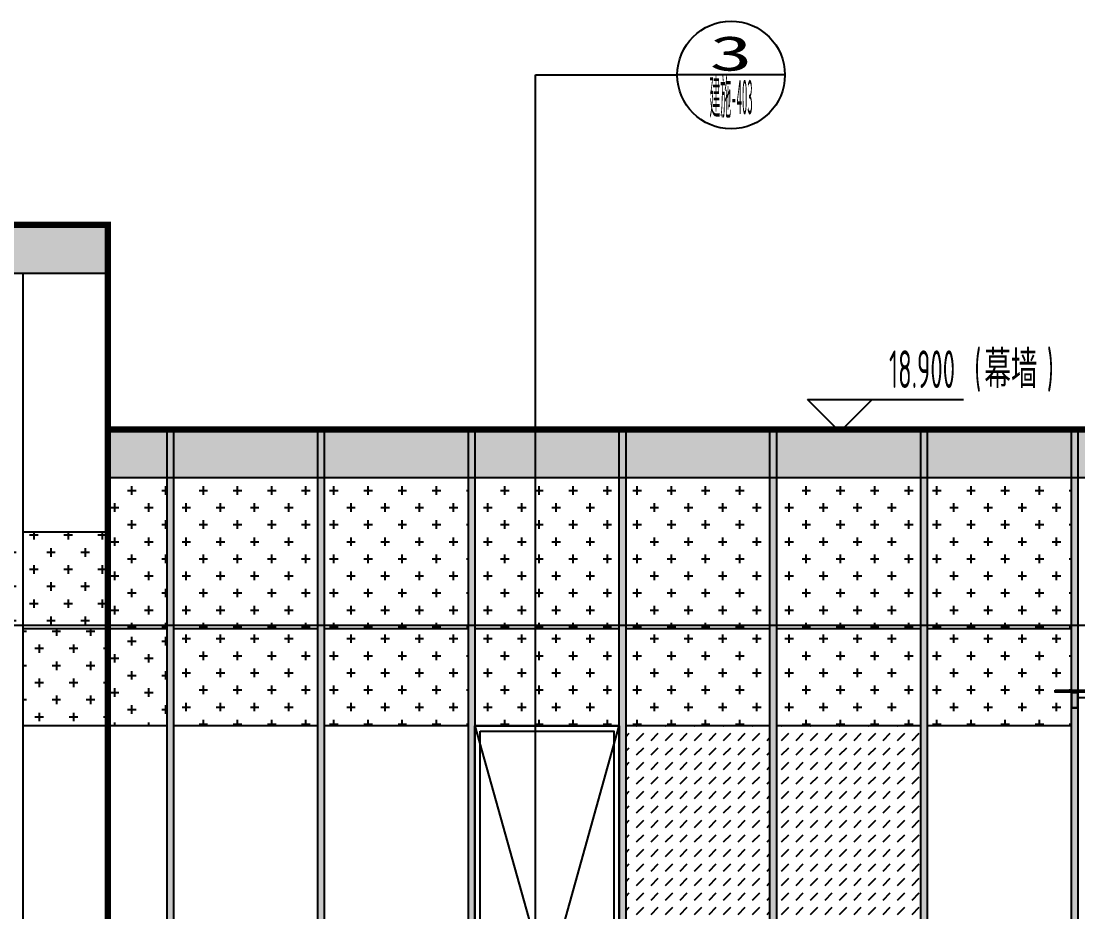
# Model space of a CAD drawing. Extents: x -863035 to 270371, y -8918 to 240488.
# Drawn here: x -353077 to -343263, y 45298 to 53568 of the extents above; entities that cross this region are included whole.
import ezdxf
from ezdxf.enums import TextEntityAlignment as Align

# ---------------------------------------------------------------- set-up
doc = ezdxf.new("R2010")
doc.units = 0
doc.header["$LTSCALE"] = 1000
doc.header["$MEASUREMENT"] = 0
doc.linetypes.add('109-34 轴网$0$L1$0$$AUDIT_BAD_LTYPE1', pattern=[0])
for name, color, linetype in [('01-标注_标高', 200, 'Continuous'), ('01-标注_符号', 200, 'Continuous'), ('02-TEXT_标注', 130, 'Continuous'), ('05-填充_156', 156, 'Continuous'), ('05-填充_18', 18, 'Continuous'), ('A-C_窗', 140, 'Continuous'), ('D_玻璃', 152, 'Continuous'), ('D_铝板', 181, 'Continuous'), ('E-立面', 255, 'Continuous'), ('E-立面轮廓', 241, 'Continuous')]:
    doc.layers.add(name, color=color, linetype=linetype)
doc.layers.add('04-不打印_辅助线', color=165, linetype='Continuous', plot=False)
doc.styles.add('_TCH_DIM', font='ROS1', dxfattribs={"width": 0.75, "bigfont": 'JD'})
doc.styles.add('华文细黑', font='STXIHEI.TTF', dxfattribs={"height": 10})
pattern_1 = [(45, (24016.51, -112330.42), (4e-14, 134.70384), [95.25, -95.25])]
pattern_2 = [(360, (57616.51, -103930.42), (158.75, 158.75), [79.375, -238.125]), (90, (57656.2, -103970.1), (-158.75, 158.75), [79.375, -238.125])]
pattern_3 = [(360, (57616.51, -103030.42), (158.75, 158.75), [79.375, -238.125]), (90, (57656.2, -103070.1), (-158.75, 158.75), [79.375, -238.125])]

# ---------------------------------------------------------------- blocks, each defined once
blk = doc.blocks.new('A$C2DDF4F07')
at = {"layer": 'A-C_窗'}
for points in [[(0, 2400), (1340, 2400), (1340, 0), (0, 0)], [(50, 2350), (1290, 2350), (1290, 50), (50, 50)]]:
    blk.add_lwpolyline(points, close=True, dxfattribs=at)
blk.add_lwpolyline([(0, 2400), (670, 0), (1340, 2400)], dxfattribs=at)
blk = doc.blocks.new('yp')
at = {"layer": 'D_玻璃'}
blk.add_lwpolyline([(-1610, 167.5), (150, 167.5), (150, 150), (-1610, 150)], close=True, dxfattribs=at)
at = {"layer": 'D_铝板'}
blk.add_line((-1400, 100), (-60, 100), dxfattribs=at)
for points in [[(-1460, 150), (-1400, 150), (-1400, 0), (-1460, 0), (-1460, 150)], [(-60, 150), (0, 150), (0, 0), (-60, 0), (-60, 150)]]:
    blk.add_lwpolyline(points, dxfattribs=at)
for points in [[(-1457, 147), (-1403, 147), (-1403, 3), (-1457, 3)], [(-57, 147), (-3, 147), (-3, 3), (-57, 3)]]:
    blk.add_lwpolyline(points, close=True, dxfattribs=at)
blk = doc.blocks.new('*U31')
at = {"layer": '05-填充_18'}
h = blk.add_hatch(color=256, dxfattribs=at)
h.dxf.hatch_style = 1
h.paths.add_polyline_path([(60, -12790), (0, -12790), (0, 310), (60, 310)])
blk.add_lwpolyline([(60, -12790), (0, -12790), (0, 310), (60, 310)], close=True)
blk = doc.blocks.new('*U26')
at = {"layer": '05-填充_18'}
h = blk.add_hatch(color=256, dxfattribs=at)
h.dxf.hatch_style = 1
h.paths.add_polyline_path([(60, -4390), (0, -4390), (0, 310), (60, 310)])
blk.add_lwpolyline([(60, -4390), (0, -4390), (0, 310), (60, 310)], close=True)
blk = doc.blocks.new('lghjuytd')
at = {"layer": '05-填充_156'}
h = blk.add_hatch(dxfattribs=at)
h.set_pattern_fill('CROSS', color=136, scale=100, angle=180)
h.set_pattern_definition([(180, (-112095.7, 141980.06), (-158.75, -158.75), [79.375, -238.125]), (270, (-112135.39, 142019.75), (158.75, -158.75), [79.375, -238.125])])
h.paths.add_polyline_path([(37793.5, -3348.3), (36453.5, -3348.3), (36453.5, -5293.3), (37448.5, -5293.3), (37448.5, -5748.3), (37793.5, -5748.3)])
h.paths.add_polyline_path([(38791.1, -3348.3), (37853.5, -3348.3), (37853.5, -5748.3), (38791.1, -5748.3)])
h.paths.add_polyline_path([(37793.5, -5748.3), (37448.5, -5748.3), (37448.5, -6618.3), (37793.5, -6618.3)])
h.paths.add_polyline_path([(38791.1, -5748.3), (37853.5, -5748.3), (37853.5, -6618.3), (38791.1, -6618.3)])
h.paths.add_polyline_path([(39193.5, -3348.3), (38791.1, -3348.3), (38791.1, -5748.3), (39193.5, -5748.3)])
h.paths.add_polyline_path([(39193.5, -5748.3), (38791.1, -5748.3), (38791.1, -6618.3), (39193.5, -6618.3)])
h.paths.add_polyline_path([(40593.5, -5748.3), (39253.5, -5748.3), (39253.5, -6618.3), (40593.5, -6618.3)])
h.paths.add_polyline_path([(41993.5, -5748.3), (40653.5, -5748.3), (40653.5, -6618.3), (41993.5, -6618.3)])
h.paths.add_polyline_path([(43393.5, -5748.3), (42053.5, -5748.3), (42053.5, -6618.3), (43393.5, -6618.3)])
h.paths.add_polyline_path([(44223.5, -5748.3), (43453.5, -5748.3), (43453.5, -6618.3), (44223.5, -6618.3)])
h = blk.add_hatch(dxfattribs=at)
h.set_pattern_fill('CROSS', color=136, scale=100, angle=180)
h.set_pattern_definition([(360, (54786.51, -103030.42), (158.75, 158.75), [79.375, -238.125]), (90, (54826.2, -103070.1), (-158.75, 158.75), [79.375, -238.125])])
h.paths.add_polyline_path([(44793.5, -5248.3), (44223.5, -5248.3), (44223.5, -6648.3), (44793.5, -6648.3)])
h = blk.add_hatch(dxfattribs=at)
h.set_pattern_fill('CROSS', color=136, scale=100, angle=180)
h.set_pattern_definition([(360, (54816.51, -103030.42), (158.75, 158.75), [79.375, -238.125]), (90, (54856.2, -103070.1), (-158.75, 158.75), [79.375, -238.125])])
h.paths.add_polyline_path([(46193.5, -5248.3), (44853.5, -5248.3), (44853.5, -6648.3), (46193.5, -6648.3)])
h = blk.add_hatch(dxfattribs=at)
h.set_pattern_fill('CROSS', color=136, scale=100, angle=180)
h.set_pattern_definition(pattern_3)
h.paths.add_polyline_path([(47593.5, -5248.3), (46253.5, -5248.3), (46253.5, -6648.3), (47593.5, -6648.3)])
h = blk.add_hatch(dxfattribs=at)
h.set_pattern_fill('CROSS', color=136, scale=100, angle=180)
h.set_pattern_definition(pattern_3)
h.paths.add_polyline_path([(48993.5, -5248.3), (47653.5, -5248.3), (47653.5, -6648.3), (48993.5, -6648.3)])
h = blk.add_hatch(dxfattribs=at)
h.set_pattern_fill('CROSS', color=136, scale=100, angle=180)
h.set_pattern_definition([(360, (61386.51, -103030.42), (158.75, 158.75), [79.375, -238.125]), (90, (61426.2, -103070.1), (-158.75, 158.75), [79.375, -238.125])])
h.paths.add_polyline_path([(50393.5, -5248.3), (49053.5, -5248.3), (49053.5, -6648.3), (50393.5, -6648.3)])
h = blk.add_hatch(dxfattribs=at)
h.set_pattern_fill('CROSS', color=136, scale=100, angle=180)
h.set_pattern_definition([(360, (60416.51, -103030.42), (158.75, 158.75), [79.375, -238.125]), (90, (60456.2, -103070.1), (-158.75, 158.75), [79.375, -238.125])])
h.paths.add_polyline_path([(51793.5, -5248.3), (50453.5, -5248.3), (50453.5, -6648.3), (51793.5, -6648.3)])
h = blk.add_hatch(dxfattribs=at)
h.set_pattern_fill('CROSS', color=136, scale=100, angle=180)
h.set_pattern_definition([(360, (63216.51, -103030.42), (158.75, 158.75), [79.375, -238.125]), (90, (63256.2, -103070.1), (-158.75, 158.75), [79.375, -238.125])])
h.paths.add_polyline_path([(53193.5, -5248.3), (51853.5, -5248.3), (51853.5, -6648.3), (53193.5, -6648.3)])
h = blk.add_hatch(dxfattribs=at)
h.set_pattern_fill('CROSS', color=136, scale=100, angle=180)
h.set_pattern_definition([(180, (309911.65, -171174.53), (-158.75, -158.75), [79.375, -238.125]), (270, (309871.96, -171134.84), (158.75, -158.75), [79.375, -238.125])])
h.paths.add_polyline_path([(43453.5, -7548.3), (44223.5, -7548.3), (44223.5, -6648.3), (43453.5, -6648.3)])
h.paths.add_polyline_path([(42053.5, -7548.3), (43393.5, -7548.3), (43393.5, -6648.3), (42053.5, -6648.3)])
h.paths.add_polyline_path([(40653.5, -7548.3), (41993.5, -7548.3), (41993.5, -6648.3), (40653.5, -6648.3)])
h.paths.add_polyline_path([(39253.5, -7548.3), (40593.5, -7548.3), (40593.5, -6648.3), (39253.5, -6648.3)])
h.paths.add_polyline_path([(37853.5, -7548.3), (39193.5, -7548.3), (39193.5, -6648.3), (37853.5, -6648.3)])
h.paths.add_polyline_path([(37423.5, -7548.3), (37793.5, -7548.3), (37793.5, -6648.3), (37423.5, -6648.3)])
h = blk.add_hatch(dxfattribs=at)
h.set_pattern_fill('CROSS', color=136, scale=100, angle=180)
h.set_pattern_definition([(360, (54786.51, -104430.42), (158.75, 158.75), [79.375, -238.125]), (90, (54826.2, -104470.1), (-158.75, 158.75), [79.375, -238.125])])
h.paths.add_polyline_path([(44793.5, -6648.3), (44223.5, -6648.3), (44223.5, -7548.3), (44793.5, -7548.3)])
h = blk.add_hatch(dxfattribs=at)
h.set_pattern_fill('CROSS', color=136, scale=100, angle=180)
h.set_pattern_definition([(360, (54816.51, -103930.42), (158.75, 158.75), [79.375, -238.125]), (90, (54856.2, -103970.1), (-158.75, 158.75), [79.375, -238.125])])
h.paths.add_polyline_path([(46193.5, -6648.3), (44853.5, -6648.3), (44853.5, -7548.3), (46193.5, -7548.3)])
h = blk.add_hatch(dxfattribs=at)
h.set_pattern_fill('CROSS', color=136, scale=100, angle=180)
h.set_pattern_definition(pattern_2)
h.paths.add_polyline_path([(47593.5, -6648.3), (46253.5, -6648.3), (46253.5, -7548.3), (47593.5, -7548.3)])
h = blk.add_hatch(dxfattribs=at)
h.set_pattern_fill('CROSS', color=136, scale=100, angle=180)
h.set_pattern_definition(pattern_2)
h.paths.add_polyline_path([(48993.5, -6648.3), (47653.5, -6648.3), (47653.5, -7548.3), (48993.5, -7548.3)])
h = blk.add_hatch(dxfattribs=at)
h.set_pattern_fill('CROSS', color=136, scale=100, angle=180)
h.set_pattern_definition([(360, (61386.51, -103930.42), (158.75, 158.75), [79.375, -238.125]), (90, (61426.2, -103970.1), (-158.75, 158.75), [79.375, -238.125])])
h.paths.add_polyline_path([(50393.5, -6648.3), (49053.5, -6648.3), (49053.5, -7548.3), (50393.5, -7548.3)])
h = blk.add_hatch(dxfattribs=at)
h.set_pattern_fill('CROSS', color=136, scale=100, angle=180)
h.set_pattern_definition([(360, (60416.51, -103930.42), (158.75, 158.75), [79.375, -238.125]), (90, (60456.2, -103970.1), (-158.75, 158.75), [79.375, -238.125])])
h.paths.add_polyline_path([(51793.5, -6648.3), (50453.5, -6648.3), (50453.5, -7548.3), (51793.5, -7548.3)])
h = blk.add_hatch(dxfattribs=at)
h.set_pattern_fill('CROSS', color=136, scale=100, angle=180)
h.set_pattern_definition([(360, (63216.51, -103930.42), (158.75, 158.75), [79.375, -238.125]), (90, (63256.2, -103970.1), (-158.75, 158.75), [79.375, -238.125])])
h.paths.add_polyline_path([(53193.5, -6648.3), (51853.5, -6648.3), (51853.5, -7548.3), (53193.5, -7548.3)])
h = blk.add_hatch(dxfattribs=at)
h.set_pattern_fill('DASH', color=256, scale=100, angle=225)
h.set_pattern_definition(pattern_1)
h.paths.add_polyline_path([(50393.5, -9518.3), (50393.5, -7548.3), (49053.5, -7548.3), (49053.5, -10848.3), (49423.5, -10848.3), (49423.5, -9518.3)])
h = blk.add_hatch(dxfattribs=at)
h.set_pattern_fill('DASH', color=256, scale=100, angle=225)
h.set_pattern_definition(pattern_1)
h.paths.add_polyline_path([(51793.5, -7548.3), (50453.5, -7548.3), (50453.5, -9518.3), (51793.5, -9518.3)])
at = {"layer": '05-填充_18'}
h = blk.add_hatch(color=256, dxfattribs=at)
h.dxf.hatch_style = 1
h.paths.add_polyline_path([(24423.5, -2918.3), (24423.5, -3348.3), (44223.5, -3348.3), (44223.5, -2918.3)])
h = blk.add_hatch(color=256, dxfattribs=at)
h.dxf.hatch_style = 1
h.paths.add_polyline_path([(44223.5, -4818.3), (44223.5, -5248.3), (59623.5, -5248.3), (59623.5, -4818.3)])
at = {"layer": '01-标注_标高'}
for p, q in [((51042.3, -4818.3), (50742.3, -4518.3)), ((50742.3, -4518.3), (52192.3, -4518.3)), ((51042.3, -4818.3), (51342.3, -4518.3))]:
    blk.add_line(p, q, dxfattribs=at)
at = {"layer": '04-不打印_辅助线'}
blk.add_lwpolyline([(67010, -6618.3), (7385.4, -6618.3)], dxfattribs=at)
at = {"layer": 'A-C_窗'}
for points in [[(43453.5, -3348.3), (43453.5, -20178.3)], [(43453.5, -5748.3), (44223.5, -5748.3)], [(44793.5, -6648.3), (43453.5, -6648.3)], [(46193.5, -6648.3), (44853.5, -6648.3)], [(47593.5, -6648.3), (46253.5, -6648.3)], [(48993.5, -6648.3), (47653.5, -6648.3)], [(50393.5, -6648.3), (49053.5, -6648.3)], [(51793.5, -6648.3), (50453.5, -6648.3)], [(53193.5, -6648.3), (51853.5, -6648.3)], [(44793.5, -7548.3), (43453.5, -7548.3)], [(46193.5, -7548.3), (44853.5, -7548.3)], [(47593.5, -7548.3), (46253.5, -7548.3)], [(48993.5, -7548.3), (47653.5, -7548.3)], [(50393.5, -7548.3), (49053.5, -7548.3)], [(51793.5, -7548.3), (50453.5, -7548.3)], [(53193.5, -7548.3), (51853.5, -7548.3)]]:
    blk.add_lwpolyline(points, dxfattribs=at)
at = {"layer": 'E-立面', "linetype": '109-34 轴网$0$L1$0$$AUDIT_BAD_LTYPE1'}
blk.add_line((44223.5, -2918.3), (44223.5, -20178.3), dxfattribs=at)
for points in [[(44223.5, -2918.3), (24423.5, -2918.3)], [(44223.5, -3348.3), (24423.5, -3348.3)], [(59823.5, -9518.3), (59823.5, -4818.3), (44223.5, -4818.3)], [(59623.5, -5248.3), (44223.5, -5248.3)]]:
    blk.add_lwpolyline(points, dxfattribs=at)
at = {"layer": 'E-立面轮廓', "const_width": 50}
for points in [[(36348.5, -20203.3), (44248.5, -20203.3), (44248.5, -2893.3), (24398.5, -2893.3), (24398.5, -5318.3)], [(59848.5, -9518.3), (59848.5, -4793.3), (44223.5, -4793.3)]]:
    blk.add_lwpolyline(points, dxfattribs=at)
at = {"layer": 'A-C_窗'}
blk.add_blockref('A$C2DDF4F07', (47653.5, -9948.3), dxfattribs=at)
at = {"layer": 'D_铝板'}
for name, p in [('*U31', (44793.5, -5128.2)), ('*U31', (46193.5, -5128.2)), ('*U31', (47593.5, -5128.2)), ('*U31', (48993.5, -5128.2)), ('*U26', (50393.5, -5128.2)), ('*U26', (51793.5, -5128.2)), ('*U26', (53193.5, -5128.2)), ('yp', (54653.5, -7385.8))]:
    blk.add_blockref(name, p, dxfattribs=at)
at = {"layer": '02-TEXT_标注', "style": '_TCH_DIM'}
for s, height, width, p in [('18.900', 350, 0.5625, (51499.5, -4413.3)), ('(', 350, 0.5625, (52292.3, -4413.3)), ('幕墙', 347.29, 0.75, (52384.2, -4413.3)), (')', 350, 0.5625, (52966.2, -4413.3))]:
    blk.add_text(s, height=height, dxfattribs=dict(at, width=width)).set_placement(p)

msp = doc.modelspace()

# ---------------------------------------------------------------- linework, layer by layer
at = {"layer": '01-标注_符号'}
for p in [(-348300.8, 53067.7), (-345983.5, 53067.7)]:
    msp.add_line(p, (-346983.5, 53067.7), dxfattribs=at)

# ---------------------------------------------------------------- block references
msp.add_blockref('lghjuytd', (-396516, 54574.5))

# ---------------------------------------------------------------- texts
at = {"layer": '02-TEXT_标注', "style": '华文细黑', "width": 1.685469}
msp.add_text('3', height=322, dxfattribs=at).set_placement((-346684.7, 53107.9), (-346282.2, 53107.9), align=Align.FIT)

# ---------------------------------------------------------------- next in the draw order: linework, layer by layer
at = {"layer": '01-标注_符号'}
msp.add_line((-348300.8, 30084), (-348300.8, 53067.7), dxfattribs=at)
msp.add_circle((-346483.5, 53067.7), 500, dxfattribs=at)

# ---------------------------------------------------------------- next in the draw order: texts
at = {"layer": '02-TEXT_标注', "style": '华文细黑', "width": 0.233788}
msp.add_text('建施-403', height=321.99, dxfattribs=at).set_placement((-346684.7, 52705.4), (-346282.2, 52705.4), align=Align.FIT)

doc.saveas('drawing.dxf')
